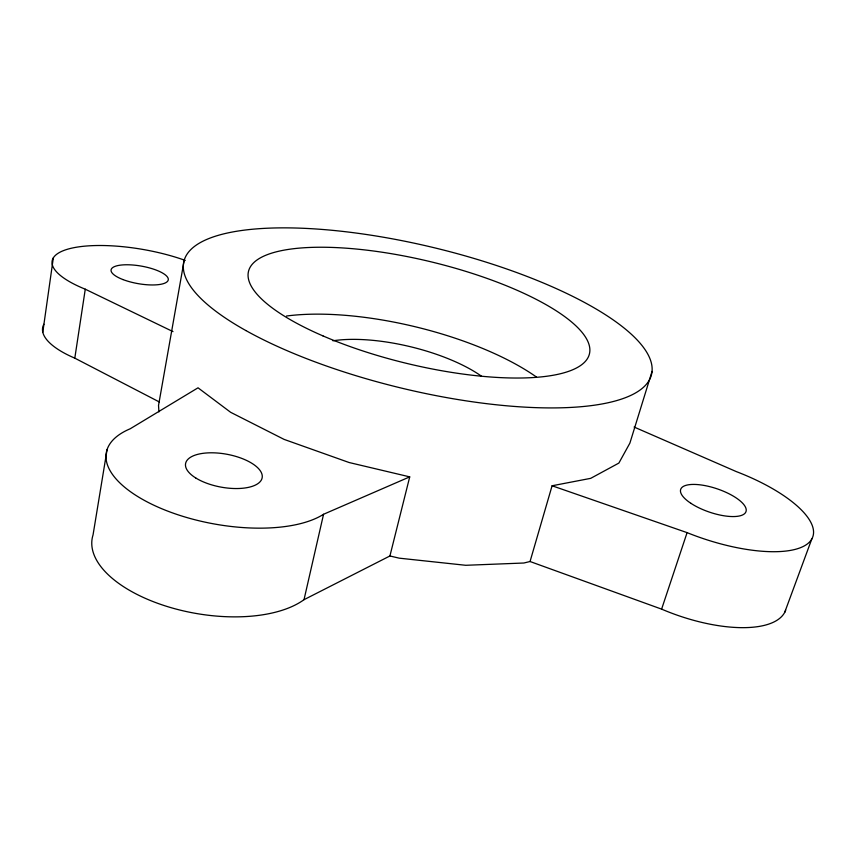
<?xml version="1.0" encoding="UTF-8"?>
<svg xmlns="http://www.w3.org/2000/svg" width="856" height="856" viewBox="0 0 856 856"><rect width="100%" height="100%" fill="white"/><g stroke="black" fill="none" stroke-linecap="round" stroke-linejoin="round"><path stroke-width="1.28" d="M42.8 332.182L53.329 257.859M159.269 401.935L74.804 358.15L85.268 289.2A87.697 26.975 9.9 0 1 67.956 249.107A87.697 26.975 9.9 0 1 185.26 260.417M107.107 449.496L93.047 534.914A115.089 55.993 9.9 0 0 167.904 606.733A115.089 55.993 9.9 0 0 304.019 599.682L389.919 555.972L399.153 558.155L465.771 565.292L523.861 563.013L530.046 561.515L661.613 609.13A102.132 41.355 19.7 0 0 785.701 610.135M184.222 260.085L158.521 405.466L158.938 411.886M304.019 599.682L323.557 514.274L409.724 476.867L389.919 555.972M530.046 561.515L552.088 485.769L590.704 478.344L618.877 463.075L629.898 443.098L652.037 371.44M661.613 609.13L687.09 532.635A104.25 37.161 18.8 0 0 810.429 541.003A104.25 37.161 18.8 0 0 736.299 471.592L634.093 427.037M784.706 612.372L811.82 538.938M409.724 476.867L349.098 462.518L284.128 439.406L230.66 412.314L198.025 387.811L130.219 428.77A117.85 50.632 10.5 0 0 158.039 507.127A117.85 50.632 10.5 0 0 323.557 514.274M552.088 485.769L687.09 532.635M85.268 289.2L172.998 331.614M332.941 340.806A100.27 34.7 13.6 0 1 481.286 376.062M286.493 316.025A171.992 59.781 13.6 0 1 536.455 377.036M74.804 358.15A86.167 30.206 9.3 0 1 43.881 324.253M122.997 279.58A29.018 8.913 9.9 0 0 168.161 280.254A29.018 8.913 9.9 0 0 127.854 264.772A29.018 8.913 9.9 0 0 122.997 279.58M690.888 503.307A34.475 12.262 18.8 0 0 745.362 512.808A34.475 12.262 18.8 0 0 703.793 485.384A34.475 12.262 18.8 0 0 690.888 503.307M195.746 477.969A38.948 16.692 10.5 0 0 260.588 481.158A38.948 16.692 10.5 0 0 215.252 452.888A38.948 16.692 10.5 0 0 195.746 477.969M245.886 330.555A240.568 72.064 13.6 0 0 641.743 388.752A240.568 72.064 13.6 0 0 365.491 234.362A240.568 72.064 13.6 0 0 245.886 330.555M322.958 335.905A175.373 52.216 13.6 0 0 589.42 353.935A175.373 52.216 13.6 0 0 344.54 248.069A175.373 52.216 13.6 0 0 322.958 335.905"/></g></svg>
